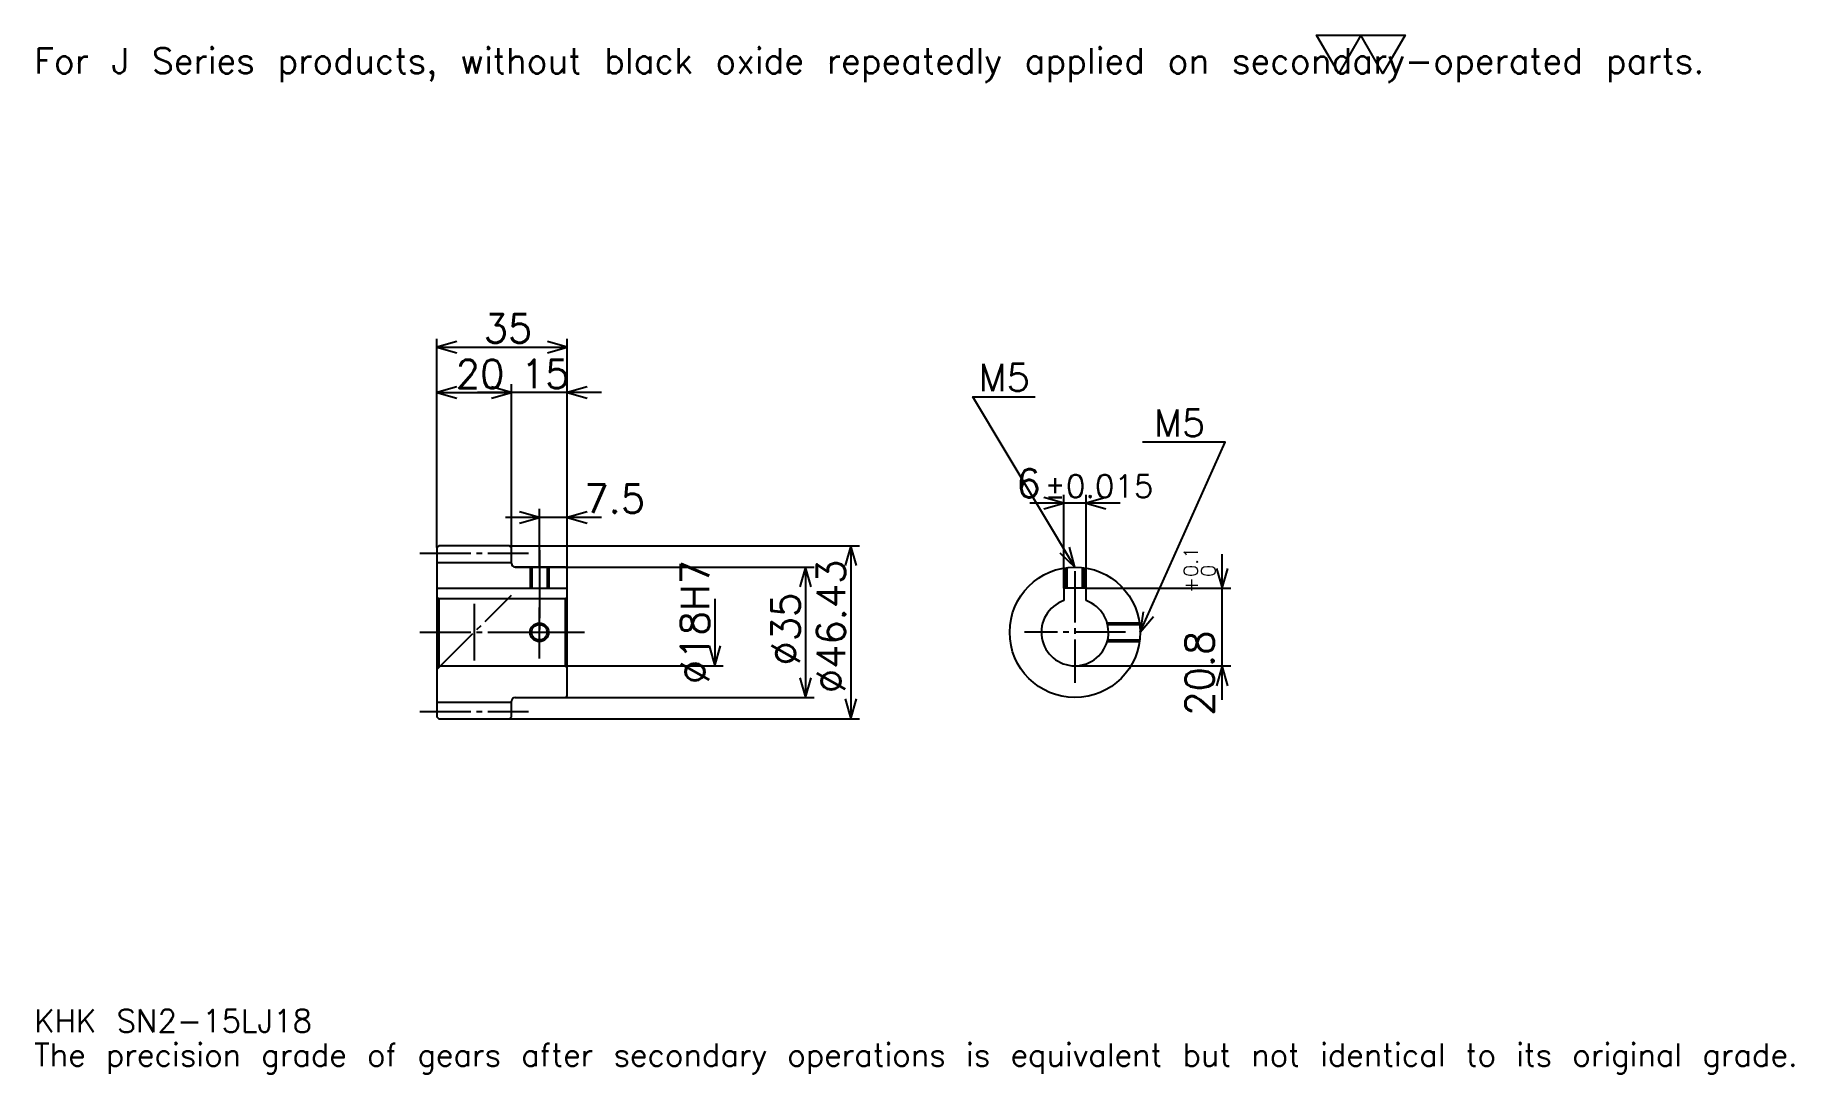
# Model space of a CAD drawing. Extents: x 15 to 487, y 6 to 284.
import ezdxf

# ---------------------------------------------------------------- set-up
doc = ezdxf.new("R2010")
doc.units = 0
doc.linetypes.add('DASHDOT', pattern=[18.260869, 13.695652, -1.521739, 1.521739, -1.521739])
doc.layers.get('0').update_dxf_attribs({"linetype": 'CONTINUOUS'})
doc.layers.add('DASHDOT', color=6, linetype='DASHDOT')
doc.styles.add('KANJI', font='TXT', dxfattribs={"bigfont": 'BIGFONT'})

msp = doc.modelspace()

# ---------------------------------------------------------------- linework, layer by layer
at = {"color": 5}
for p, q in [((123.260864, 147.234955), (123.260864, 202.778427)), ((123.260864, 200.495819), (158.260864, 200.495819)), ((158.260864, 147.234955), (158.260864, 202.778427)), ((143.260864, 147.234955), (143.260864, 190.604523)), ((123.260864, 188.321899), (143.260864, 188.321899)), ((167.391296, 188.321899), (134.130432, 188.321899)), ((291.456512, 135.821747), (291.456512, 160.930435)), ((297.456512, 135.821747), (297.456512, 160.930435)), ((150.760864, 147.234955), (150.760864, 157.126251)), ((306.586945, 158.647827), (282.32608, 158.647827)), ((167.391296, 154.843643), (141.630432, 154.843643)), ((123.260864, 146.734955), (123.260864, 147.234955)), ((142.760864, 147.234955), (158.260864, 147.234955)), ((143.260864, 146.734955), (143.260864, 147.234955)), ((150.760864, 141.521744), (150.760864, 147.234955)), ((150.760864, 141.521744), (150.760864, 147.234955)), ((158.260864, 147.234955), (236.630432, 147.234955)), ((158.260864, 141.021744), (158.260864, 147.234955)), ((234.347824, 147.234955), (234.347824, 100.80854)), ((333.978271, 105.891312), (333.978271, 144.952179)), ((144.260864, 141.521744), (158.260864, 141.521744)), ((158.260864, 141.521744), (224.456512, 141.521744)), ((222.173904, 141.521744), (222.173904, 106.521744)), ((197.82608, 133.021744), (197.82608, 115.021744)), ((297.456512, 135.821747), (336.260864, 135.821747)), ((158.260864, 115.021744), (200.108688, 115.021744)), ((294.456512, 115.021744), (336.260864, 115.021744)), ((144.260864, 106.521744), (158.260864, 106.521744)), ((158.260864, 106.521744), (224.456512, 106.521744)), ((142.760864, 100.80854), (158.260864, 100.80854)), ((158.260864, 100.80854), (236.630432, 100.80854))]:
    msp.add_line(p, q, dxfattribs=at)
at = {"color": 4}
for p, q in [((123.260864, 142.734955), (143.260864, 142.734955)), ((123.260864, 135.821747), (158.260864, 135.821747)), ((123.760864, 133.021744), (123.760864, 115.021744)), ((157.760864, 133.021744), (158.260864, 133.521744)), ((157.760864, 115.021744), (158.260864, 114.521744)), ((123.260864, 105.30854), (143.260864, 105.30854))]:
    msp.add_line(p, q, dxfattribs=at)
at = {"color": 7}
msp.add_line((133.260864, 131.630432), (133.260864, 116.413048), dxfattribs=at)
msp.add_lwpolyline([(365.217377, 273.913055), (359.282593, 284.200012), (383.021729, 284.200012), (377.086945, 273.913055), (371.152161, 284.200012), (365.217377, 273.913055)], dxfattribs=at)
at = {"color": 5}
for points in [[(128.586945, 202.017548), (123.260864, 200.495819), (128.586945, 198.974091)], [(152.934784, 198.974091), (158.260864, 200.495819), (152.934784, 202.017548)], [(128.586945, 189.843643), (123.260864, 188.321899), (128.586945, 186.800171)], [(137.934784, 186.800171), (143.260864, 188.321899), (137.934784, 189.843643)], [(137.934784, 186.800171), (143.260864, 188.321899), (137.934784, 189.843643)], [(163.586945, 189.843643), (158.260864, 188.321899), (163.586945, 186.800171)], [(294.456512, 141.521744), (267.065216, 187.17392), (283.804321, 187.17392)], [(311.956512, 124.021744), (334.782593, 175), (312.565247, 175)], [(145.434784, 153.321899), (150.760864, 154.843643), (145.434784, 156.365387)], [(163.586945, 156.365387), (158.260864, 154.843643), (163.586945, 153.321899)], [(286.130432, 157.126099), (291.456512, 158.647827), (286.130432, 160.169571)], [(302.782593, 160.169571), (297.456512, 158.647827), (302.782593, 157.126099)], [(235.869568, 141.908859), (234.347824, 147.234955), (232.82608, 141.908859)], [(290.411377, 145.305893), (294.456512, 141.521744), (293.021149, 146.87175)], [(223.695648, 136.195663), (222.173904, 141.521744), (220.652161, 136.195663)], [(332.456512, 141.147827), (333.978271, 135.821747), (335.5, 141.147827)], [(312.744232, 129.504669), (311.956512, 124.021744), (315.521973, 128.260895)], [(196.304352, 120.347832), (197.82608, 115.021744), (199.347809, 120.347832)], [(335.5, 109.695656), (333.978271, 115.021744), (332.456512, 109.695656)], [(220.652161, 111.847832), (222.173904, 106.521744), (223.695648, 111.847832)], [(232.82608, 106.134628), (234.347824, 100.80854), (235.869568, 106.134628)]]:
    msp.add_lwpolyline(points, dxfattribs=at)
at = {"color": 4}
for points in [[(143.260864, 142.521744), (143.260864, 146.734955), (142.760864, 147.234955), (123.760864, 147.234955), (123.260864, 146.734955), (123.260864, 114.521744)], [(144.260864, 106.521744), (157.760864, 106.521744), (158.260864, 107.021744), (158.260864, 141.021744), (157.760864, 141.521744), (144.260864, 141.521744)], [(148.260864, 141.521744), (148.260864, 135.821747)], [(148.695862, 141.521744), (148.695862, 135.821747)], [(152.825867, 141.521744), (152.825867, 135.821747)], [(153.260864, 141.521744), (153.260864, 135.821747)], [(291.956512, 135.821747), (291.956512, 141.342255)], [(292.39151, 135.821747), (292.39151, 141.399475)], [(296.521515, 135.821747), (296.521515, 141.399475)], [(296.956512, 135.821747), (296.956512, 141.342255)], [(123.260864, 114.521744), (123.760864, 115.021744), (157.760864, 115.021744), (157.760864, 133.021744), (123.760864, 133.021744), (123.260864, 133.521744)], [(297.456512, 132.507019), (297.456512, 135.821747), (291.456512, 135.821747), (291.456512, 132.507019)], [(303.102325, 126.521744), (311.777039, 126.521744)], [(303.216431, 126.086746), (311.834229, 126.086746)], [(303.102325, 121.521744), (311.777039, 121.521744)], [(303.216431, 121.956741), (311.834229, 121.956741)], [(123.260864, 114.521744), (123.260864, 101.30854), (123.760864, 100.80854), (142.760864, 100.80854), (143.260864, 101.30854), (143.260864, 105.521744)]]:
    msp.add_lwpolyline(points, dxfattribs=at)
for centre, radius in [((294.456512, 124.021744), 17.5), ((150.760864, 124.021744), 2.065)]:
    msp.add_circle(centre, radius, dxfattribs=at)
at = {"color": 7}
msp.add_circle((150.760864, 124.021744), 2.5, dxfattribs=at)
at = {"color": 4}
for centre, radius, start, end in [((144.260864, 142.521744), 1, 180, 270), ((294.456512, 124.021744), 9, 109.47122094, 70.52877906), ((144.260864, 105.521744), 1, 90, 180)]:
    msp.add_arc(centre, radius, start, end, dxfattribs=at)
at = {"layer": 'DASHDOT', "color": 7}
for p, q in [((118.695648, 145.234955), (147.82608, 145.234955)), ((150.760864, 141.521744), (150.760864, 124.021744)), ((294.456512, 140.386963), (294.456512, 110.456528)), ((123.260864, 114.021744), (143.260864, 134.021744)), ((118.695648, 124.021744), (162.82608, 124.021744)), ((308.021729, 124.021744), (280.891296, 124.021744)), ((118.695648, 102.80854), (147.82608, 102.80854))]:
    msp.add_line(p, q, dxfattribs=at)
for points in [[(150.760864, 146.08696), (150.760864, 131.256531)], [(150.760864, 116.956528), (150.760864, 131.08696)], [(143.695648, 124.021744), (157.82608, 124.021744)]]:
    msp.add_lwpolyline(points, dxfattribs=at)

# ---------------------------------------------------------------- texts
at = {"color": 7, "style": 'KANJI'}
for s, height, p in [('For J Series products, without black oxide repeatedly applied on secondary-operated parts.', 6.847826, (15.217391, 273.913055)), ('35', 7.608696, (135.815216, 201.713211)), ('20', 7.608696, (128.315216, 189.539307)), ('15', 7.608696, (145.815216, 189.539307)), ('M5', 7.304348, (268.586945, 188.695648)), ('M5', 7.304348, (315.608704, 176.521744)), ('6', 7.608696, (278.750671, 160.169571)), ('%%p0.015', 6.086957, (286.282349, 160.169571)), ('7.5', 7.608696, (162.82608, 156.061035)), ('KHK SN2-15LJ18', 6.086957, (15.217391, 16.73913)), ('The precision grade of gears after secondary operations is equivalent but not identical to its original grade.', 6.086957, (15.217391, 7.608696))]:
    msp.add_text(s, height=height, dxfattribs=at).set_placement(p)
for s, height, p in [('%%c18H7', 7.608696, (196.304352, 110.135872)), ('%%c46.43', 7.608696, (232.82608, 107.663048)), ('0.1', 3.804348, (327.434784, 138.840942)), ('0', 3.804348, (332.152161, 138.840942)), ('+', 3.804348, (327.434784, 134.580078)), ('%%c35', 7.608696, (220.652161, 115.081528)), ('20.8', 7.608696, (331.695648, 101.646622))]:
    msp.add_text(s, height=height, rotation=90, dxfattribs=at).set_placement(p)

doc.saveas('drawing.dxf')
